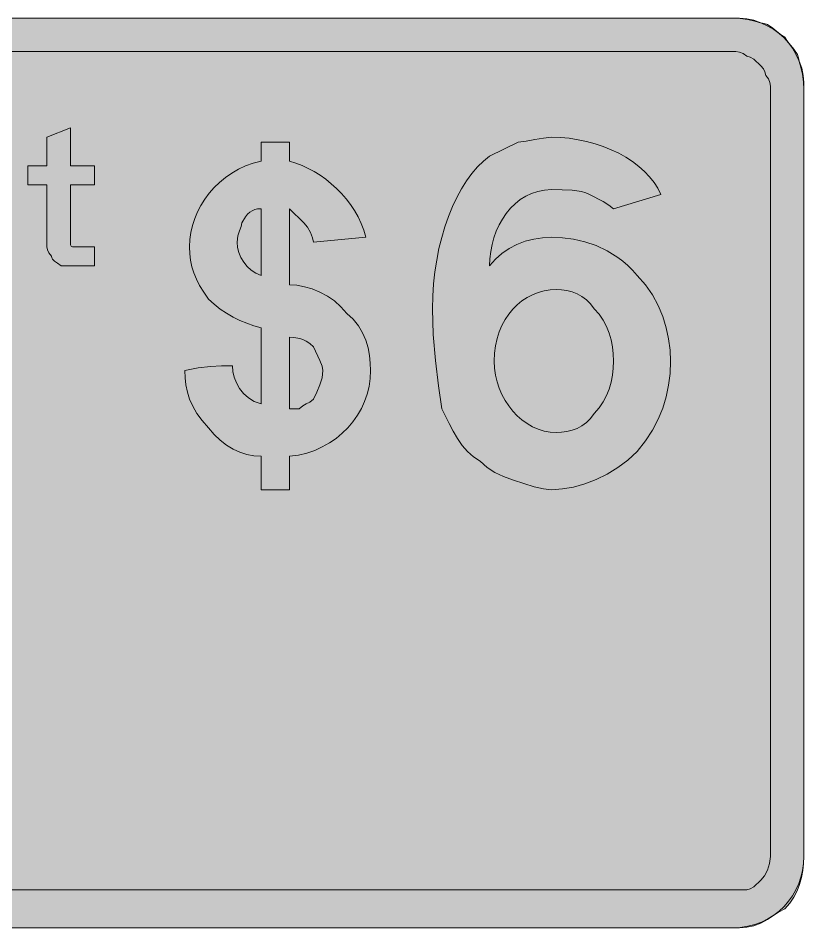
# Model space of a CAD drawing. Header units: metres. Extents: x 12 to 553, y 21 to 250.
# Drawn here: x 355.5 to 553.5, y 21.1 to 250.3 of the extents above; entities that cross this region are included whole.
import ezdxf

# ---------------------------------------------------------------- set-up
doc = ezdxf.new("R2010")
doc.units = ezdxf.units.M
for name, color, linetype, true_color in [('FILL_BLUE_0000FF', 7, 'Continuous', 0x0000ff), ('FILL_WHITE_FFFFFF', 7, 'Continuous', 0xffffff), ('STROKE_BLUE_0000FF', 7, 'Continuous', 0x0000ff), ('STROKE_WHITE_FFFFFF', 7, 'Continuous', 0xffffff)]:
    doc.layers.add(name, color=color, linetype=linetype, true_color=true_color)

msp = doc.modelspace()

# ---------------------------------------------------------------- hatches: boundary and pattern name
at = {"layer": 'FILL_BLUE_0000FF', "true_color": 0x0000ff}
h = msp.add_hatch(color=7, dxfattribs=at)
h.dxf.hatch_style = 1
h.paths.add_polyline_path([(535.47, 241.92), (536.37, 241.9), (537.27, 241.77), (538.17, 241.41), (539.07, 240.72), (539.97, 240.51), (540.87, 239.97), (542.67, 238.32), (543.27, 237.57), (543.68, 236.8), (543.87, 235.92), (544.56, 235.02), (544.92, 234.12), (545.05, 233.22), (545.07, 232.32), (545.07, 39.12), (544.86, 37.34), (544.32, 35.67), (543.55, 34.23), (542.67, 33.12), (540.87, 31.47), (539.97, 30.93), (539.07, 30.72), (535.47, 30.72), (30.27, 30.72), (28.49, 30.76), (26.82, 31.02), (26.06, 31.31), (25.38, 31.73), (24.77, 32.33), (24.27, 33.12), (23.48, 33.62), (22.88, 34.23), (22.46, 34.91), (22.17, 35.67), (21.91, 37.34), (21.87, 39.12), (21.87, 232.32), (21.91, 234.1), (22.17, 235.77), (22.46, 236.53), (22.88, 237.21), (23.48, 237.82), (24.27, 238.32), (24.77, 239.16), (25.38, 239.89), (26.06, 240.51), (26.82, 241.02), (27.63, 241.41), (28.49, 241.69), (29.37, 241.86), (30.27, 241.92), (535.47, 241.92)])
at = {"layer": 'FILL_WHITE_FFFFFF', "true_color": 0xffffff}
h = msp.add_hatch(color=7, dxfattribs=at)
h.dxf.hatch_style = 1
h.paths.add_polyline_path([(535.47, 250.32), (537.27, 250.3), (539.07, 250.17), (540.87, 249.81), (542.67, 249.12), (543.52, 249.01), (544.28, 248.73), (545.67, 247.77), (547.06, 246.59), (547.82, 246.02), (548.67, 245.52), (549.17, 244.67), (549.74, 243.91), (550.92, 242.52), (551.88, 241.13), (552.16, 240.37), (552.27, 239.52), (552.96, 237.72), (553.32, 235.92), (553.45, 234.12), (553.47, 232.32), (553.47, 39.12), (553.41, 37.32), (553.23, 35.54), (552.9, 33.78), (552.42, 32.07), (551.77, 30.41), (550.94, 28.83), (549.91, 27.32), (548.67, 25.92), (547.06, 25.02), (545.67, 24.12), (544.28, 23.22), (542.67, 22.32), (540.87, 21.63), (539.07, 21.27), (537.27, 21.14), (535.47, 21.12), (30.27, 21.12), (28.87, 21.18), (27.38, 21.36), (25.84, 21.69), (24.27, 22.17), (22.7, 22.82), (21.16, 23.65), (19.67, 24.68), (18.27, 25.92), (16.63, 27.32), (15.31, 28.83), (14.26, 30.41), (13.47, 32.07), (12.9, 33.78), (12.53, 35.54), (12.33, 37.32), (12.27, 39.12), (12.27, 232.32), (12.37, 234.3), (12.65, 236.19), (13.11, 237.99), (13.73, 239.69), (14.51, 241.28), (15.43, 242.76), (16.49, 244.13), (17.67, 245.37), (18.96, 246.49), (20.36, 247.47), (21.84, 248.32), (23.41, 249.03), (25.04, 249.58), (26.74, 249.99), (28.49, 250.24), (30.27, 250.32), (535.47, 250.32)])
h = msp.add_hatch(color=7, dxfattribs=at)
h.dxf.hatch_style = 1
h.paths.add_polyline_path([(368.69, 193.23), (368.82, 192.87), (369.18, 192.74), (369.87, 192.72), (372.27, 192.72), (374.67, 192.72), (374.67, 187.92), (366.27, 187.92), (365.39, 188.63), (364.62, 189.12), (364.08, 189.61), (363.92, 189.92), (363.87, 190.32), (363.18, 191.2), (362.82, 191.97), (362.67, 192.72), (362.67, 208.32), (357.87, 208.32), (357.87, 213.12), (362.67, 213.12), (362.67, 220.32), (368.67, 222.72), (368.67, 213.12), (374.67, 213.12), (374.67, 208.32), (368.67, 208.32), (368.67, 193.92), (368.69, 193.23)])
h = msp.add_hatch(color=7, dxfattribs=at)
h.dxf.hatch_style = 1
h.paths.add_polyline_path([(485.52, 132.27), (480.27, 133.92), (477.78, 134.84), (475.62, 135.87), (473.69, 137.13), (471.87, 138.72), (470.18, 139.78), (468.68, 141.12), (467.36, 142.69), (466.17, 144.42), (465.1, 146.27), (464.11, 148.17), (462.27, 151.92), (461.39, 157.71), (460.62, 164.07), (460.08, 170.65), (459.87, 177.12), (459.94, 180.25), (460.14, 183.35), (460.48, 186.39), (460.94, 189.36), (461.52, 192.26), (462.21, 195.07), (463.01, 197.78), (463.92, 200.37), (464.92, 202.84), (466.02, 205.16), (467.21, 207.34), (468.48, 209.35), (469.82, 211.19), (471.24, 212.84), (472.72, 214.28), (474.27, 215.52), (481.47, 219.12), (483.46, 219.31), (485.67, 219.72), (487.88, 220.13), (489.87, 220.32), (492.12, 220.25), (494.35, 220.05), (496.56, 219.71), (498.74, 219.25), (500.86, 218.67), (502.93, 217.98), (504.92, 217.18), (506.82, 216.27), (508.62, 215.27), (510.32, 214.17), (511.89, 212.98), (513.33, 211.71), (514.61, 210.37), (515.74, 208.95), (516.7, 207.47), (517.47, 205.92), (505.47, 202.32), (504.36, 203.22), (502.92, 204.12), (499.47, 205.92), (498.52, 206.32), (497.46, 206.61), (495.12, 206.97), (492.55, 207.1), (489.87, 207.12), (488.11, 207.01), (486.44, 206.69), (484.87, 206.17), (483.38, 205.47), (482, 204.6), (480.72, 203.58), (479.54, 202.41), (478.47, 201.12), (477.51, 199.72), (476.67, 198.21), (475.95, 196.63), (475.36, 194.97), (474.89, 193.26), (474.55, 191.5), (474.34, 189.72), (474.27, 187.92), (475.73, 189.61), (477.38, 191.07), (479.21, 192.31), (481.17, 193.32), (483.25, 194.11), (485.41, 194.67), (487.62, 195.01), (489.87, 195.12), (492.62, 195), (495.44, 194.63), (498.29, 193.98), (501.12, 193.02), (503.9, 191.72), (506.58, 190.06), (507.87, 189.08), (509.11, 188), (510.32, 186.81), (511.47, 185.52), (513.55, 183.16), (515.31, 180.63), (516.76, 177.95), (517.92, 175.17), (518.79, 172.34), (519.4, 169.49), (519.76, 166.67), (519.87, 163.92), (519.76, 160.82), (519.4, 157.83), (518.79, 154.91), (517.92, 152.07), (516.76, 149.28), (515.31, 146.54), (513.55, 143.82), (511.47, 141.12), (509.11, 138.98), (506.58, 137.09), (503.9, 135.45), (501.12, 134.07), (498.29, 132.98), (495.44, 132.18), (492.62, 131.69), (489.87, 131.52), (487.86, 131.73), (485.52, 132.27)])
h.paths.add_polyline_path([(505.23, 167.5), (504.9, 169.26), (504.42, 170.97), (503.77, 172.63), (502.94, 174.21), (501.91, 175.72), (500.67, 177.12), (499.72, 178.36), (498.66, 179.39), (497.53, 180.22), (496.32, 180.87), (495.06, 181.35), (493.75, 181.68), (492.42, 181.86), (491.07, 181.92), (489.51, 181.84), (487.99, 181.59), (486.51, 181.18), (485.09, 180.63), (483.73, 179.92), (482.44, 179.07), (481.24, 178.09), (480.12, 176.97), (479.1, 175.73), (478.19, 174.36), (477.4, 172.88), (476.73, 171.29), (476.19, 169.59), (475.8, 167.79), (475.55, 165.9), (475.47, 163.92), (475.55, 162.14), (475.8, 160.39), (476.19, 158.69), (476.73, 157.06), (477.4, 155.49), (478.19, 154.01), (479.1, 152.61), (480.12, 151.32), (481.24, 150.14), (482.44, 149.08), (483.73, 148.16), (485.09, 147.38), (486.51, 146.76), (487.99, 146.3), (489.51, 146.02), (491.07, 145.92), (492.42, 145.98), (493.75, 146.16), (495.06, 146.49), (496.32, 146.97), (497.53, 147.62), (498.66, 148.45), (499.72, 149.48), (500.67, 150.72), (501.91, 152.12), (502.94, 153.63), (503.77, 155.21), (504.42, 156.87), (504.9, 158.58), (505.23, 160.34), (505.41, 162.12), (505.47, 163.92), (505.41, 165.72), (505.23, 167.5)], flags=16)
h = msp.add_hatch(color=7, dxfattribs=at)
h.dxf.hatch_style = 1
h.paths.add_polyline_path([(410.48, 158.42), (411.27, 157.02), (412.28, 155.74), (413.52, 154.62), (414.98, 153.73), (416.67, 153.12), (416.67, 172.32), (414.87, 172.83), (413.09, 173.44), (411.33, 174.18), (409.62, 175.02), (407.96, 175.98), (406.38, 177.04), (404.87, 178.23), (403.47, 179.52), (402.23, 181.27), (401.2, 182.93), (400.37, 184.54), (399.72, 186.12), (399.24, 187.7), (398.91, 189.31), (398.73, 190.97), (398.67, 192.72), (398.75, 194.52), (399, 196.31), (399.41, 198.07), (399.96, 199.81), (400.67, 201.5), (401.52, 203.14), (402.5, 204.72), (403.62, 206.22), (404.86, 207.64), (406.23, 208.96), (407.71, 210.18), (409.3, 211.28), (411, 212.26), (412.8, 213.1), (414.69, 213.79), (416.67, 214.32), (416.67, 219.12), (423.87, 219.12), (423.87, 214.32), (425.44, 213.81), (427.01, 213.2), (428.56, 212.48), (430.08, 211.66), (431.56, 210.74), (433, 209.72), (434.39, 208.61), (435.72, 207.42), (436.98, 206.14), (438.16, 204.78), (439.25, 203.34), (440.24, 201.83), (441.13, 200.25), (441.9, 198.6), (442.55, 196.89), (443.07, 195.12), (429.87, 193.92), (429.66, 195.01), (429.12, 196.32), (428.35, 197.63), (427.47, 198.72), (423.87, 202.32), (423.87, 183.12), (425.72, 183.01), (427.64, 182.67), (429.59, 182.11), (431.52, 181.32), (433.4, 180.31), (435.18, 179.07), (436.81, 177.61), (438.27, 175.92), (439.91, 174.46), (441.23, 172.83), (442.28, 171.05), (443.07, 169.17), (443.64, 167.24), (444.01, 165.29), (444.21, 163.37), (444.27, 161.52), (444.17, 159.51), (443.89, 157.54), (443.42, 155.62), (442.77, 153.76), (441.96, 151.97), (440.98, 150.26), (439.85, 148.64), (438.57, 147.12), (437.15, 145.72), (435.6, 144.43), (433.92, 143.29), (432.12, 142.28), (430.21, 141.43), (428.19, 140.75), (426.08, 140.24), (423.87, 139.92), (423.87, 131.52), (416.67, 131.52), (416.67, 139.92), (414.87, 140.03), (413.09, 140.37), (411.33, 140.93), (409.62, 141.72), (407.96, 142.73), (406.38, 143.97), (404.87, 145.43), (403.47, 147.12), (401.83, 148.92), (400.51, 150.72), (399.46, 152.52), (398.67, 154.32), (398.1, 156.12), (397.73, 157.92), (397.53, 159.72), (397.47, 161.52), (400.86, 162.21), (403.92, 162.57), (406.75, 162.7), (409.47, 162.72), (409.58, 161.32), (409.92, 159.87), (410.48, 158.42)])
h.paths.add_polyline_path([(415.08, 202.09), (414.41, 201.81), (413.82, 201.42), (413.28, 200.91), (412.79, 200.29), (411.87, 198.72), (411.68, 197.8), (411.27, 196.77), (410.86, 195.51), (410.67, 193.92), (410.78, 192.57), (411.1, 191.26), (411.62, 190), (412.32, 188.82), (413.19, 187.76), (414.21, 186.83), (415.38, 186.08), (416.67, 185.52), (416.67, 202.32), (415.82, 202.26), (415.08, 202.09)], flags=16)
h.paths.add_polyline_path([(426.27, 151.92), (427.17, 152.63), (428.07, 153.12), (428.97, 153.61), (429.87, 154.32), (430.75, 156.12), (431.52, 157.92), (432.06, 159.72), (432.27, 161.52), (432.06, 162.63), (431.52, 164.07), (429.87, 167.52), (428.97, 168.31), (428.09, 168.91), (427.23, 169.33), (426.42, 169.62), (424.98, 169.88), (423.87, 169.92), (423.87, 151.92), (426.27, 151.92)], flags=16)

# ---------------------------------------------------------------- linework, layer by layer
at = {"layer": 'FILL_BLUE_0000FF', "lineweight": 0, "true_color": 0x0000ff}
msp.add_lwpolyline([(30.27, 241.92), (535.47, 241.92), (536.37, 241.9), (537.27, 241.77), (538.17, 241.41), (539.07, 240.72), (539.97, 240.51), (540.87, 239.97), (542.67, 238.32), (543.27, 237.57), (543.68, 236.8), (543.87, 235.92), (544.56, 235.02), (544.92, 234.12), (545.05, 233.22), (545.07, 232.32), (545.07, 39.12), (544.86, 37.34), (544.32, 35.67), (543.55, 34.23), (542.67, 33.12), (540.87, 31.47), (539.97, 30.93), (539.07, 30.72), (535.47, 30.72), (30.27, 30.72)], dxfattribs=at)
at = {"layer": 'FILL_WHITE_FFFFFF', "lineweight": 0, "true_color": 0xffffff}
msp.add_lwpolyline([(30.27, 250.32), (535.47, 250.32), (537.27, 250.3), (539.07, 250.17), (540.87, 249.81), (542.67, 249.12), (543.52, 249.01), (544.28, 248.73), (545.67, 247.77), (547.06, 246.59), (547.82, 246.02), (548.67, 245.52), (549.17, 244.67), (549.74, 243.91), (550.92, 242.52), (551.88, 241.13), (552.16, 240.37), (552.27, 239.52), (552.96, 237.72), (553.32, 235.92), (553.45, 234.12), (553.47, 232.32), (553.47, 39.12), (553.41, 37.32), (553.23, 35.54), (552.9, 33.78), (552.42, 32.07), (551.77, 30.41), (550.94, 28.83), (549.91, 27.32), (548.67, 25.92), (547.06, 25.02), (545.67, 24.12), (544.28, 23.22), (542.67, 22.32), (540.87, 21.63), (539.07, 21.27), (537.27, 21.14), (535.47, 21.12), (30.27, 21.12)], dxfattribs=at)
for points in [[(368.69, 193.23), (368.82, 192.87), (369.18, 192.74), (369.87, 192.72), (372.27, 192.72), (374.67, 192.72), (374.67, 187.92), (366.27, 187.92), (365.39, 188.63), (364.62, 189.12), (364.08, 189.61), (363.92, 189.92), (363.87, 190.32), (363.18, 191.2), (362.82, 191.97), (362.67, 192.72), (362.67, 208.32), (357.87, 208.32), (357.87, 213.12), (362.67, 213.12), (362.67, 220.32), (368.67, 222.72), (368.67, 213.12), (374.67, 213.12), (374.67, 208.32), (368.67, 208.32), (368.67, 193.92)], [(485.52, 132.27), (480.27, 133.92), (477.78, 134.84), (475.62, 135.87), (473.69, 137.13), (471.87, 138.72), (470.18, 139.78), (468.68, 141.12), (467.36, 142.69), (466.17, 144.42), (465.1, 146.27), (464.11, 148.17), (462.27, 151.92), (461.39, 157.71), (460.62, 164.07), (460.08, 170.65), (459.87, 177.12), (459.94, 180.25), (460.14, 183.35), (460.48, 186.39), (460.94, 189.36), (461.52, 192.26), (462.21, 195.07), (463.01, 197.78), (463.92, 200.37), (464.92, 202.84), (466.02, 205.16), (467.21, 207.34), (468.48, 209.35), (469.82, 211.19), (471.24, 212.84), (472.72, 214.28), (474.27, 215.52), (481.47, 219.12), (483.46, 219.31), (485.67, 219.72), (487.88, 220.13), (489.87, 220.32), (492.12, 220.25), (494.35, 220.05), (496.56, 219.71), (498.74, 219.25), (500.86, 218.67), (502.93, 217.98), (504.92, 217.18), (506.82, 216.27), (508.62, 215.27), (510.32, 214.17), (511.89, 212.98), (513.33, 211.71), (514.61, 210.37), (515.74, 208.95), (516.7, 207.47), (517.47, 205.92), (505.47, 202.32), (504.36, 203.22), (502.92, 204.12), (499.47, 205.92), (498.52, 206.32), (497.46, 206.61), (495.12, 206.97), (492.55, 207.1), (489.87, 207.12), (488.11, 207.01), (486.44, 206.69), (484.87, 206.17), (483.38, 205.47), (482, 204.6), (480.72, 203.58), (479.54, 202.41), (478.47, 201.12), (477.51, 199.72), (476.67, 198.21), (475.95, 196.63), (475.36, 194.97), (474.89, 193.26), (474.55, 191.5), (474.34, 189.72), (474.27, 187.92), (475.73, 189.61), (477.38, 191.07), (479.21, 192.31), (481.17, 193.32), (483.25, 194.11), (485.41, 194.67), (487.62, 195.01), (489.87, 195.12), (492.62, 195), (495.44, 194.63), (498.29, 193.98), (501.12, 193.02), (503.9, 191.72), (506.58, 190.06), (507.87, 189.08), (509.11, 188), (510.32, 186.81), (511.47, 185.52), (513.55, 183.16), (515.31, 180.63), (516.76, 177.95), (517.92, 175.17), (518.79, 172.34), (519.4, 169.49), (519.76, 166.67), (519.87, 163.92), (519.76, 160.82), (519.4, 157.83), (518.79, 154.91), (517.92, 152.07), (516.76, 149.28), (515.31, 146.54), (513.55, 143.82), (511.47, 141.12), (509.11, 138.98), (506.58, 137.09), (503.9, 135.45), (501.12, 134.07), (498.29, 132.98), (495.44, 132.18), (492.62, 131.69), (489.87, 131.52), (487.86, 131.73)], [(410.48, 158.42), (411.27, 157.02), (412.28, 155.74), (413.52, 154.62), (414.98, 153.73), (416.67, 153.12), (416.67, 172.32), (414.87, 172.83), (413.09, 173.44), (411.33, 174.18), (409.62, 175.02), (407.96, 175.98), (406.38, 177.04), (404.87, 178.23), (403.47, 179.52), (402.23, 181.27), (401.2, 182.93), (400.37, 184.54), (399.72, 186.12), (399.24, 187.7), (398.91, 189.31), (398.73, 190.97), (398.67, 192.72), (398.75, 194.52), (399, 196.31), (399.41, 198.07), (399.96, 199.81), (400.67, 201.5), (401.52, 203.14), (402.5, 204.72), (403.62, 206.22), (404.86, 207.64), (406.23, 208.96), (407.71, 210.18), (409.3, 211.28), (411, 212.26), (412.8, 213.1), (414.69, 213.79), (416.67, 214.32), (416.67, 219.12), (423.87, 219.12), (423.87, 214.32), (425.44, 213.81), (427.01, 213.2), (428.56, 212.48), (430.08, 211.66), (431.56, 210.74), (433, 209.72), (434.39, 208.61), (435.72, 207.42), (436.98, 206.14), (438.16, 204.78), (439.25, 203.34), (440.24, 201.83), (441.13, 200.25), (441.9, 198.6), (442.55, 196.89), (443.07, 195.12), (429.87, 193.92), (429.66, 195.01), (429.12, 196.32), (428.35, 197.63), (427.47, 198.72), (423.87, 202.32), (423.87, 183.12), (425.72, 183.01), (427.64, 182.67), (429.59, 182.11), (431.52, 181.32), (433.4, 180.31), (435.18, 179.07), (436.81, 177.61), (438.27, 175.92), (439.91, 174.46), (441.23, 172.83), (442.28, 171.05), (443.07, 169.17), (443.64, 167.24), (444.01, 165.29), (444.21, 163.37), (444.27, 161.52), (444.17, 159.51), (443.89, 157.54), (443.42, 155.62), (442.77, 153.76), (441.96, 151.97), (440.98, 150.26), (439.85, 148.64), (438.57, 147.12), (437.15, 145.72), (435.6, 144.43), (433.92, 143.29), (432.12, 142.28), (430.21, 141.43), (428.19, 140.75), (426.08, 140.24), (423.87, 139.92), (423.87, 131.52), (416.67, 131.52), (416.67, 139.92), (414.87, 140.03), (413.09, 140.37), (411.33, 140.93), (409.62, 141.72), (407.96, 142.73), (406.38, 143.97), (404.87, 145.43), (403.47, 147.12), (401.83, 148.92), (400.51, 150.72), (399.46, 152.52), (398.67, 154.32), (398.1, 156.12), (397.73, 157.92), (397.53, 159.72), (397.47, 161.52), (400.86, 162.21), (403.92, 162.57), (406.75, 162.7), (409.47, 162.72), (409.58, 161.32), (409.92, 159.87)], [(415.08, 202.09), (414.41, 201.81), (413.82, 201.42), (413.28, 200.91), (412.79, 200.29), (411.87, 198.72), (411.68, 197.8), (411.27, 196.77), (410.86, 195.51), (410.67, 193.92), (410.78, 192.57), (411.1, 191.26), (411.62, 190), (412.32, 188.82), (413.19, 187.76), (414.21, 186.83), (415.38, 186.08), (416.67, 185.52), (416.67, 202.32), (415.82, 202.26)], [(505.23, 167.5), (504.9, 169.26), (504.42, 170.97), (503.77, 172.63), (502.94, 174.21), (501.91, 175.72), (500.67, 177.12), (499.72, 178.36), (498.66, 179.39), (497.53, 180.22), (496.32, 180.87), (495.06, 181.35), (493.75, 181.68), (492.42, 181.86), (491.07, 181.92), (489.51, 181.84), (487.99, 181.59), (486.51, 181.18), (485.09, 180.63), (483.73, 179.92), (482.44, 179.07), (481.24, 178.09), (480.12, 176.97), (479.1, 175.73), (478.19, 174.36), (477.4, 172.88), (476.73, 171.29), (476.19, 169.59), (475.8, 167.79), (475.55, 165.9), (475.47, 163.92), (475.55, 162.14), (475.8, 160.39), (476.19, 158.69), (476.73, 157.06), (477.4, 155.49), (478.19, 154.01), (479.1, 152.61), (480.12, 151.32), (481.24, 150.14), (482.44, 149.08), (483.73, 148.16), (485.09, 147.38), (486.51, 146.76), (487.99, 146.3), (489.51, 146.02), (491.07, 145.92), (492.42, 145.98), (493.75, 146.16), (495.06, 146.49), (496.32, 146.97), (497.53, 147.62), (498.66, 148.45), (499.72, 149.48), (500.67, 150.72), (501.91, 152.12), (502.94, 153.63), (503.77, 155.21), (504.42, 156.87), (504.9, 158.58), (505.23, 160.34), (505.41, 162.12), (505.47, 163.92), (505.41, 165.72)], [(426.27, 151.92), (427.17, 152.63), (428.07, 153.12), (428.97, 153.61), (429.87, 154.32), (430.75, 156.12), (431.52, 157.92), (432.06, 159.72), (432.27, 161.52), (432.06, 162.63), (431.52, 164.07), (429.87, 167.52), (428.97, 168.31), (428.09, 168.91), (427.23, 169.33), (426.42, 169.62), (424.98, 169.88), (423.87, 169.92), (423.87, 151.92)]]:
    msp.add_lwpolyline(points, close=True, dxfattribs=at)
at = {"layer": 'STROKE_BLUE_0000FF', "lineweight": 0, "true_color": 0x0000ff}
for points in [[(553.47, 232.32), (553.39, 234.3), (553.14, 236.19), (552.73, 237.99), (552.18, 239.69), (551.47, 241.28), (550.62, 242.76), (549.64, 244.13), (548.52, 245.37), (547.28, 246.49), (545.91, 247.47), (544.43, 248.32), (542.84, 249.03), (541.14, 249.58), (539.34, 249.99), (537.45, 250.24), (535.47, 250.32), (30.27, 250.32)], [(30.27, 21.12), (535.47, 21.12), (537.45, 21.22), (539.34, 21.5), (541.14, 21.96), (542.84, 22.58), (544.43, 23.36), (545.91, 24.28), (547.28, 25.34), (548.52, 26.52), (549.64, 27.81), (550.62, 29.21), (551.47, 30.69), (552.18, 32.26), (552.73, 33.89), (553.14, 35.59), (553.39, 37.34), (553.47, 39.12), (553.47, 232.32)]]:
    msp.add_lwpolyline(points, dxfattribs=at)
at = {"layer": 'STROKE_WHITE_FFFFFF', "lineweight": 0, "true_color": 0xffffff}
msp.add_lwpolyline([(409.27, 160.96), (409.27, 160.96)], dxfattribs=at)

doc.saveas('drawing.dxf')
